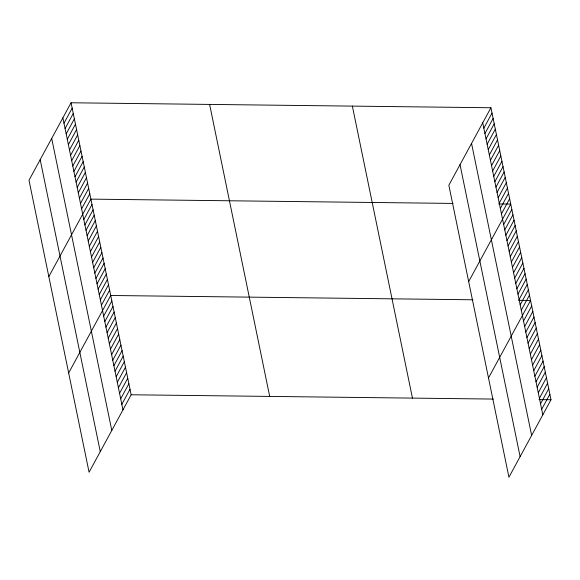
<?xml version="1.0" encoding="UTF-8"?>
<svg xmlns="http://www.w3.org/2000/svg" width="580" height="580" viewBox="0 0 580 580"><rect width="100%" height="100%" fill="white"/><g stroke="black" fill="none" stroke-linecap="round" stroke-linejoin="round"><path stroke-width="0.87" d="M71.064 102.769L29 180.25L89.081 472.243L131.153 394.77L71.064 102.769L490.919 107.757L551 399.75L508.935 477.231L448.848 185.23L490.919 107.757M63.981 123.199L72.166 108.119M65.083 128.55L73.269 113.477M66.185 133.907L74.37 118.828M67.287 139.258L75.472 124.185M68.389 144.616L76.575 129.536M69.491 149.966L77.677 134.886M70.593 155.317L78.778 140.244M71.695 160.674L79.88 145.594M72.797 166.025L80.983 150.952M73.899 171.383L82.084 156.303M75.001 176.733L83.186 161.653M76.096 182.084L84.288 167.011M77.198 187.442L85.391 172.362M78.3 192.792L86.485 177.712M79.402 198.143L87.587 183.07M80.504 203.5L88.689 188.42M81.606 208.851L89.791 193.778M48.829 276.609L90.893 199.129L453.089 203.428M83.81 219.559L91.995 204.479M84.912 224.91L93.097 209.837M86.014 230.267L94.199 215.187M87.116 235.618L95.301 220.545M88.218 240.975L96.403 225.895M89.32 246.326L97.505 231.246M90.422 251.676L98.607 236.604M91.524 257.034L99.709 241.954M92.619 262.385L100.811 247.312M93.721 267.743L101.913 252.662M94.823 273.093L103.015 258.013M95.925 278.443L104.11 263.371M97.027 283.801L105.212 268.721M98.129 289.152L106.314 274.072M99.231 294.502L107.416 279.43M100.333 299.86L108.518 284.78M101.435 305.211L109.62 290.138M68.657 372.969L110.722 295.488L472.917 299.787M103.668 316.078L111.86 301.005M104.806 321.595L112.991 306.523M105.944 327.113L114.129 312.033M107.075 332.63L115.26 317.55M108.213 338.14L116.399 323.067M109.344 343.657L117.53 328.584M110.483 349.174L118.668 334.094M111.614 354.692L119.799 339.612M112.752 360.202L120.937 345.129M113.883 365.719L122.068 350.646M115.021 371.236L123.206 356.156M116.152 376.753L124.345 361.673M117.29 382.271L125.476 367.191M118.421 387.781L126.614 372.708M119.56 393.298L127.745 378.218M120.698 398.815L128.883 383.735M121.829 404.333L130.014 389.252M483.829 128.187L492.021 113.107M484.931 133.538L493.116 118.458M486.033 138.888L494.218 123.816M487.135 144.246L495.32 129.166M488.237 149.596L496.422 134.524M489.339 154.954L497.524 139.874M490.441 160.305L498.626 145.225M491.543 165.655L499.728 150.582M492.645 171.013L500.83 155.933M493.747 176.363L501.932 161.291M494.849 181.721L503.034 166.641M495.951 187.072L504.136 171.992M497.053 192.422L505.238 177.35M498.155 197.78L506.34 182.7M499.25 203.131L507.442 188.05M500.351 208.481L508.544 193.408M501.453 213.839L509.639 198.759M468.676 281.59L510.741 204.117L498.698 203.971M503.658 224.547L511.843 209.467M504.76 229.898L512.945 214.817M505.861 235.248L514.047 220.175M506.963 240.606L515.149 225.526M508.065 245.956L516.251 230.883M509.167 251.314L517.353 236.234M510.269 256.664L518.455 241.585M511.372 262.015L519.557 246.942M512.473 267.373L520.659 252.293M513.576 272.723L521.761 257.643M514.678 278.081L522.863 263.001M515.779 283.431L523.965 268.351M516.874 288.782L525.067 273.709M517.976 294.14L526.169 279.06M519.078 299.49L527.264 284.41M520.18 304.841L528.365 289.768M521.282 310.199L529.467 295.118M488.505 377.95L530.57 300.476L518.527 300.331M523.523 321.066L531.708 305.986M524.654 326.583L532.839 311.504M525.792 332.101L533.977 317.021M526.923 337.611L535.108 322.538M528.061 343.128L536.246 328.048M529.192 348.645L537.385 333.565M530.33 354.162L538.515 339.082M531.461 359.673L539.654 344.6M532.6 365.19L540.785 350.11M533.738 370.707L541.923 355.627M534.869 376.224L543.054 361.144M536.007 381.734L544.192 366.661M537.138 387.251L545.323 372.179M538.276 392.769L546.462 377.689M539.407 398.286L547.592 383.206M540.546 403.796L548.731 388.723M541.676 409.313L549.862 394.24M131.153 394.77L493.341 399.069M538.951 399.613L551 399.75M482.727 122.829L542.815 414.83M471.547 143.427L531.635 435.421M460.027 164.64L520.115 456.641M352.364 106.111L412.452 398.105M209.619 104.415L269.7 396.415M62.879 117.849L122.967 409.842M51.7 138.439L111.781 430.44M40.179 159.652L100.267 451.653"/></g></svg>
